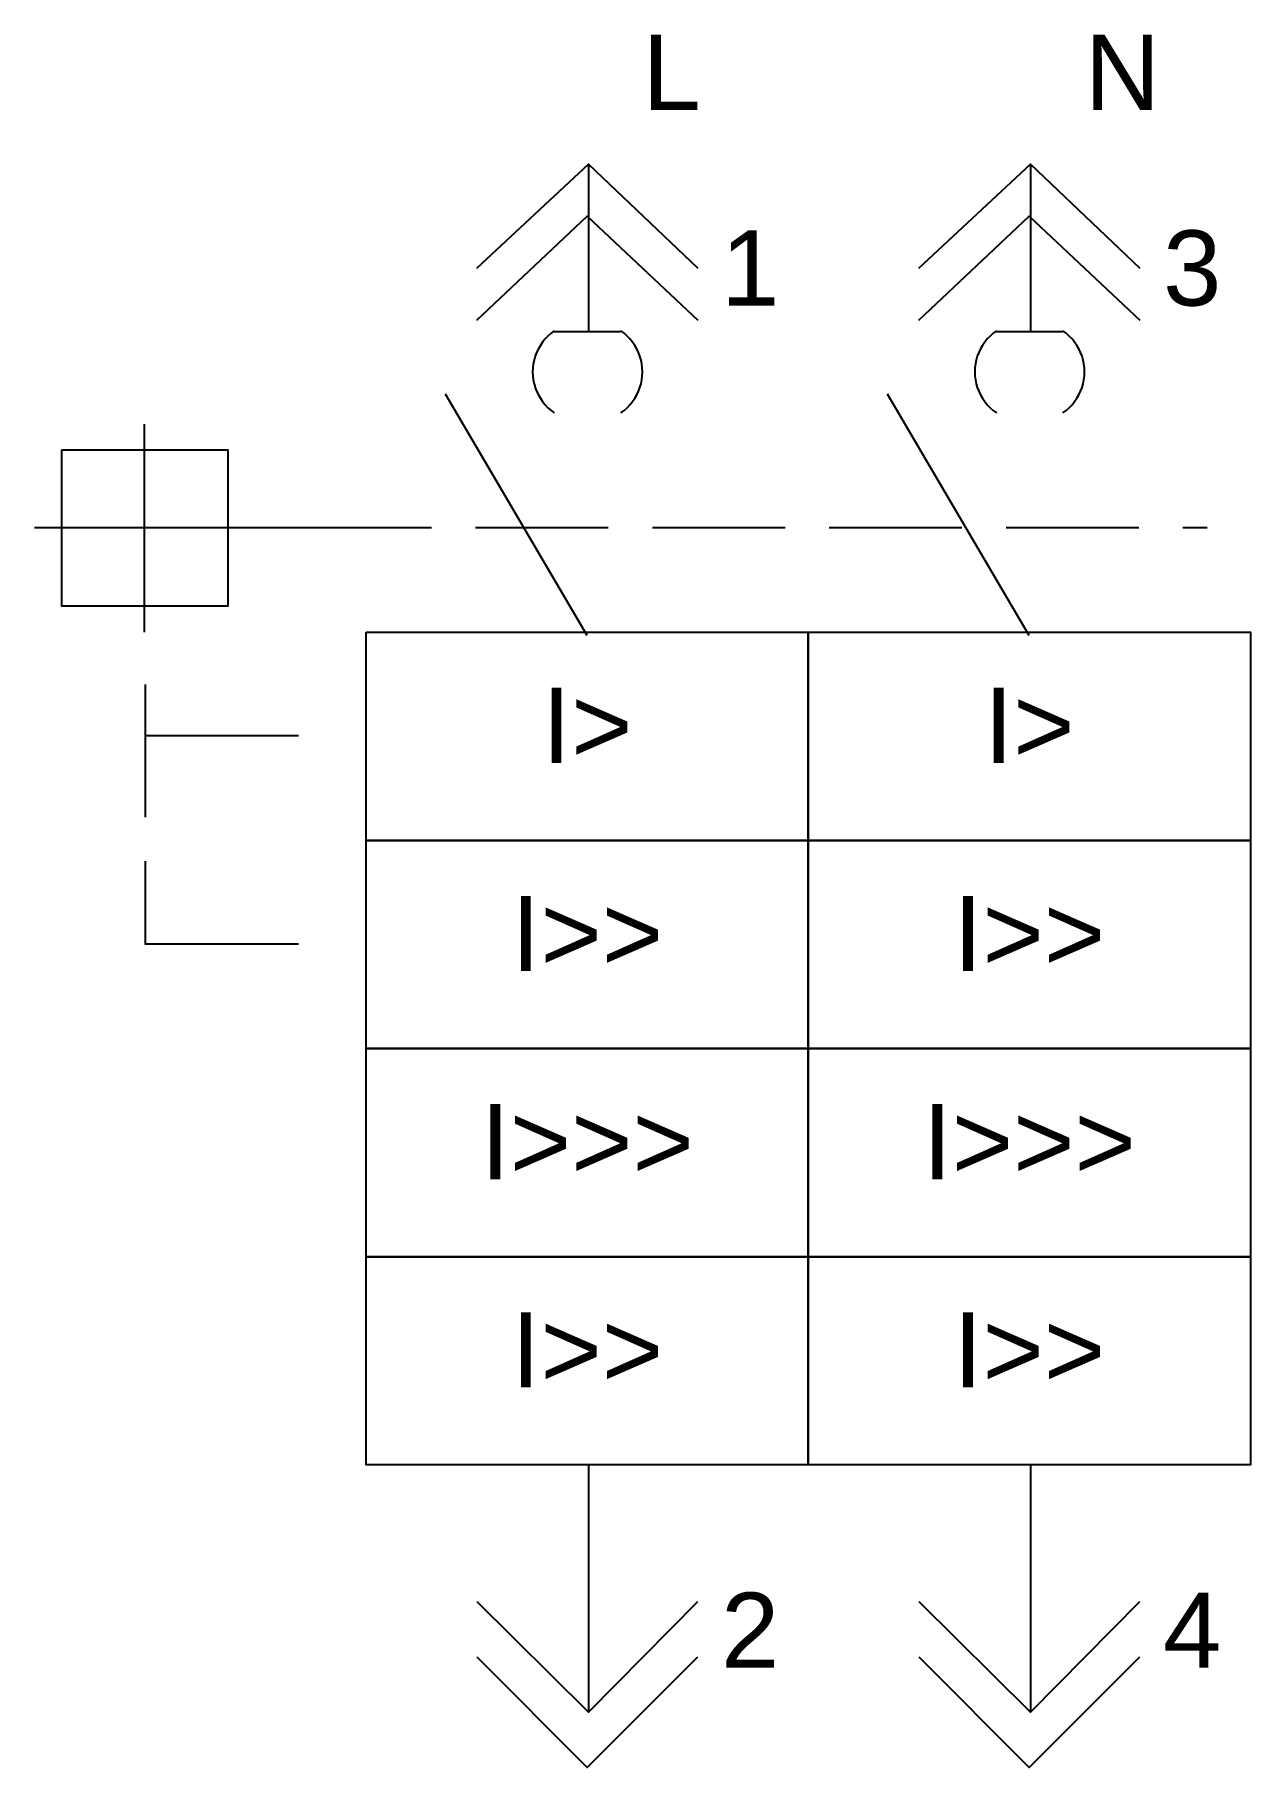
# Model space of a CAD drawing. Header units: millimetres. Extents: x -12.5 to 15, y -36.2 to 2.9.
import ezdxf
from ezdxf.enums import TextEntityAlignment as Align

# ---------------------------------------------------------------- set-up
doc = ezdxf.new("R2010")
doc.units = ezdxf.units.MM
doc.linetypes.add('SVG_3_1', pattern=[4, 3, -1])
doc.layers.get('0').update_dxf_attribs({"linetype": 'CONTINUOUS'})
doc.styles.add('ARIAL', font='arial.ttf')

# ---------------------------------------------------------------- blocks, each defined once
blk = doc.blocks.new('291_E_LV_MLD_IEC60617_acb_lsig_drawout_2p')
at = {"true_color": 0x0000ff}
for p, q in [((0, 0), (0, -3.779)), ((10, 0), (10, -3.779)), ((-0.775, -3.788), (0.725, -3.788)), ((9.225, -3.788), (10.725, -3.788)), ((-0.025, -10.657), (-3.23, -5.204)), ((9.975, -10.657), (6.77, -5.204)), ((-10.049, -5.882), (-10.049, -10.588)), ((-12.525, -8.217), (-7.525, -8.217)), ((-7.804, -8.217), (-6.554, -8.217)), ((-10.025, -12.923), (-8.775, -12.923)), ((-9.054, -12.923), (-6.554, -12.923)), ((-10.025, -17.629), (-8.775, -17.629)), ((-9.054, -17.629), (-6.554, -17.629)), ((0, -29.412), (0, -35)), ((10, -29.412), (10, -35))]:
    blk.add_line(p, q, dxfattribs=at)
at = {"linetype": 'SVG_3_1', "true_color": 0x0000ff}
for p, q in [((-6.549, -8.217), (13.995, -8.217)), ((-10.025, -11.765), (-10.025, -17.647))]:
    blk.add_line(p, q, dxfattribs=at)
at = {"true_color": 0x0000ff}
for points in [[(-2.525, -2.353), (0, 0), (2.475, -2.353)], [(7.475, -2.353), (10, 0), (12.475, -2.353)], [(-2.525, -3.529), (-0.025, -1.176), (2.475, -3.529)], [(7.475, -3.529), (9.975, -1.176), (12.475, -3.529)], [(-0.77, -3.769), (-0.844, -3.827), (-0.913, -3.889), (-0.977, -3.956), (-1.034, -4.027), (-1.085, -4.102), (-1.131, -4.18), (-1.169, -4.261), (-1.201, -4.345), (-1.227, -4.431), (-1.245, -4.519), (-1.256, -4.609), (-1.26, -4.701), (-1.256, -4.792), (-1.245, -4.881), (-1.227, -4.969), (-1.201, -5.054), (-1.169, -5.138), (-1.131, -5.219), (-1.085, -5.296), (-1.034, -5.371), (-0.977, -5.442), (-0.913, -5.509), (-0.844, -5.571), (-0.77, -5.629)], [(0.735, -5.629), (0.81, -5.571), (0.879, -5.509), (0.942, -5.442), (0.999, -5.371), (1.051, -5.296), (1.096, -5.219), (1.135, -5.138), (1.167, -5.054), (1.192, -4.969), (1.21, -4.881), (1.221, -4.792), (1.225, -4.701), (1.221, -4.609), (1.21, -4.519), (1.192, -4.431), (1.167, -4.345), (1.135, -4.261), (1.096, -4.18), (1.051, -4.102), (0.999, -4.027), (0.942, -3.956), (0.879, -3.889), (0.81, -3.827), (0.735, -3.769)], [(9.23, -3.769), (9.156, -3.827), (9.087, -3.889), (9.024, -3.956), (8.966, -4.027), (8.915, -4.102), (8.87, -4.18), (8.831, -4.261), (8.799, -4.345), (8.773, -4.431), (8.755, -4.519), (8.744, -4.609), (8.74, -4.701), (8.744, -4.792), (8.755, -4.881), (8.773, -4.969), (8.799, -5.054), (8.831, -5.138), (8.87, -5.219), (8.915, -5.296), (8.966, -5.371), (9.024, -5.442), (9.087, -5.509), (9.156, -5.571), (9.23, -5.629)], [(10.735, -5.629), (10.81, -5.571), (10.879, -5.509), (10.942, -5.442), (10.999, -5.371), (11.051, -5.296), (11.096, -5.219), (11.135, -5.138), (11.167, -5.054), (11.192, -4.969), (11.21, -4.881), (11.221, -4.792), (11.225, -4.701), (11.221, -4.609), (11.21, -4.519), (11.192, -4.431), (11.167, -4.345), (11.135, -4.261), (11.096, -4.18), (11.051, -4.102), (10.999, -4.027), (10.942, -3.956), (10.879, -3.889), (10.81, -3.827), (10.735, -3.769)], [(-2.525, -32.5), (0, -35), (2.475, -32.5)], [(7.475, -32.5), (10, -35), (12.475, -32.5)], [(-2.525, -33.75), (-0.025, -36.25), (2.475, -33.75)], [(7.475, -33.75), (9.975, -36.25), (12.475, -33.75)]]:
    blk.add_lwpolyline(points, dxfattribs=at)
for points in [[(-11.907, -6.464), (-8.157, -6.464), (-8.157, -9.993), (-11.907, -9.993)], [(-5.025, -10.588), (4.975, -10.588), (4.975, -15.294), (-5.025, -15.294)], [(4.975, -10.588), (14.975, -10.588), (14.975, -15.294), (4.975, -15.294)], [(-5.025, -15.294), (4.975, -15.294), (4.975, -20), (-5.025, -20)], [(4.975, -15.294), (14.975, -15.294), (14.975, -20), (4.975, -20)], [(-5.025, -20), (4.975, -20), (4.975, -24.706), (-5.025, -24.706)], [(4.975, -20), (14.975, -20), (14.975, -24.706), (4.975, -24.706)], [(-5.025, -24.706), (4.975, -24.706), (4.975, -29.412), (-5.025, -29.412)], [(4.975, -24.706), (14.975, -24.706), (14.975, -29.412), (4.975, -29.412)]]:
    blk.add_lwpolyline(points, close=True, dxfattribs=at)
at = {"true_color": 0x0000ff, "style": 'ARIAL'}
for s, p in [('L', (1.225, 1.225)), ('N', (11.225, 1.225)), ('1', (3, -3.2)), ('3', (13, -3.2)), ('2', (3, -34)), ('4', (13, -34))]:
    blk.add_text(s, height=1.7, dxfattribs=at).set_placement(p)
for s, p in [('I>', (-0.025, -13.541)), ('I>', (9.975, -13.541)), ('I>>', (-0.025, -18.247)), ('I>>', (9.975, -18.247)), ('I>>>', (-0.025, -22.953)), ('I>>>', (9.975, -22.953)), ('I>>', (-0.025, -27.659)), ('I>>', (9.975, -27.659))]:
    blk.add_text(s, height=1.7, dxfattribs=at).set_placement(p, align=Align.CENTER)
blk.add_attdef('TAG', text='', height=2.5, dxfattribs=at).set_placement((-14.525, -2.2), align=Align.RIGHT)
at = {"color": 7, "style": 'ARIAL'}
for tag, p in [('RATED_CURRENT', (-14.525, -9)), ('BREAKING_CAPACITY', (-14.525, -12)), ('TRIP_UNIT', (-14.525, -15)), ('MANUFACTURER', (-14.525, -18))]:
    blk.add_attdef(tag, text='', height=1.7, dxfattribs=at).set_placement(p, align=Align.RIGHT)

msp = doc.modelspace()

# ---------------------------------------------------------------- block references
msp.add_blockref('291_E_LV_MLD_IEC60617_acb_lsig_drawout_2p', (0, 0))

doc.saveas('drawing.dxf')
